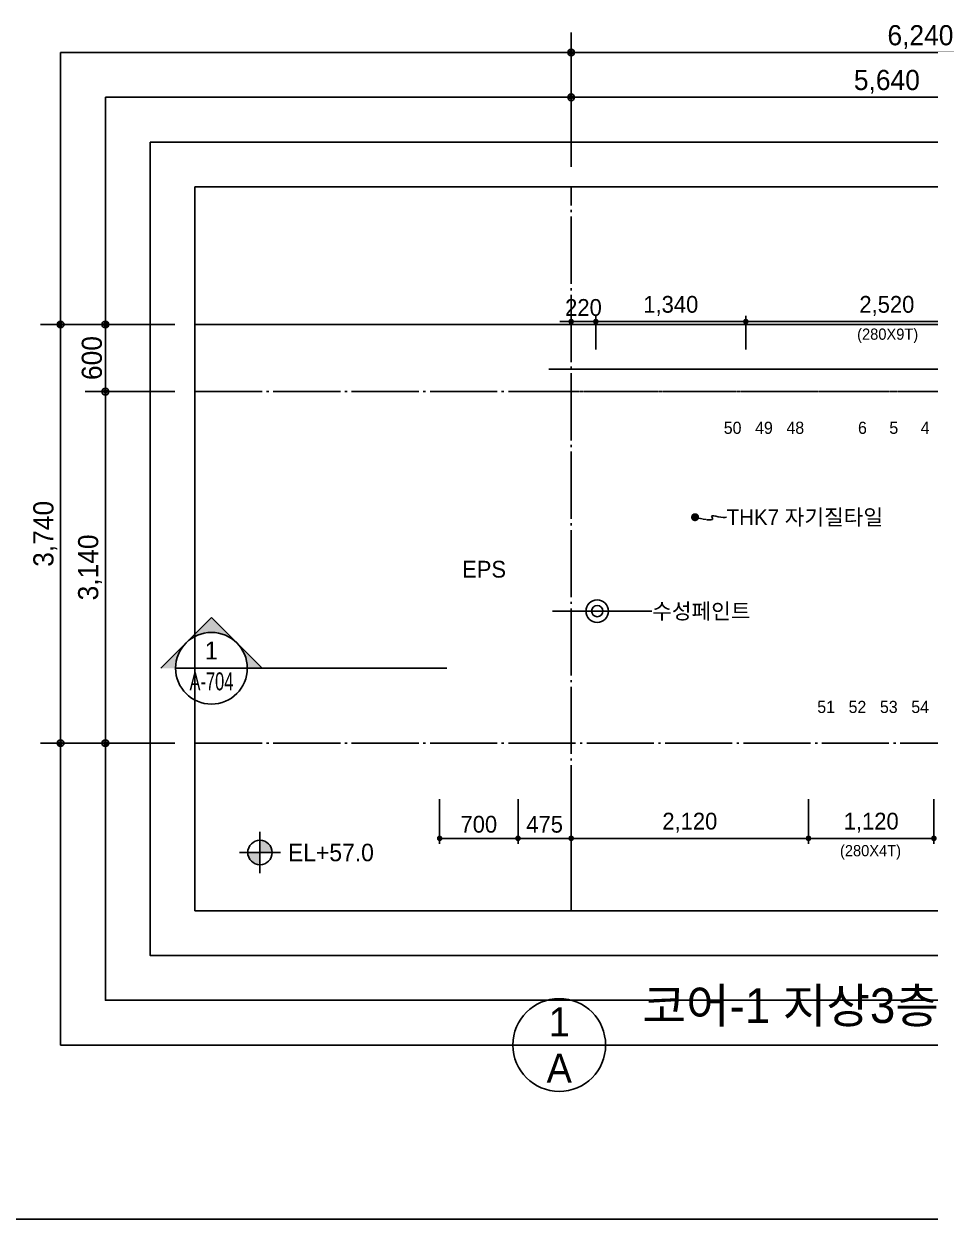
# Model space of a CAD drawing. Header units: millimetres. Extents: x 252711992 to 505989238, y 504776675 to 1009617600.
# Drawn here: x 252798026 to 252806121, y 504818337 to 504829013 of the extents above; entities that cross this region are included whole.
import ezdxf
from ezdxf.enums import TextEntityAlignment as Align
from ezdxf.xclip import XClip

# ---------------------------------------------------------------- set-up
doc = ezdxf.new("R2010")
doc.units = ezdxf.units.MM
doc.header["$XCLIPFRAME"] = 0
doc.linetypes.add('CEN', pattern=[35, 30, -2, 1, -2])
for name, color, linetype in [('$ZCDB_AUDIT_GENERATED_600D18', 7, 'Continuous'), ('0KD DIM', 7, 'Continuous'), ('4A.TEC CEN', 1, 'CEN'), ('4A.TEC CEN 보조1', 14, 'CEN'), ('4A.TEC TEXT', 7, 'Continuous'), ('4A.TEC TEXT 1', 3, 'Continuous'), ('4A.TEC TEXT 2', 3, 'Continuous'), ('4A.TEC 벽체 1', 2, 'Continuous'), ('4A.TEC 심볼', 7, 'Continuous'), ('CEN', 1, 'CEN'), ('SYM', 1, 'Continuous'), ('TEXT', 7, 'Continuous'), ('㈜SE&C TEXT', 7, 'Continuous')]:
    doc.layers.add(name, color=color, linetype=linetype)
doc.layers.add('DEFPOINT', color=135, linetype='Continuous', plot=False)
doc.styles.add('SAMOO', font='')
doc.styles.add('나눔고딕', font='')
doc.styles.add('돋움', font='')
doc.styles.add('돋음체', font='')
doc.styles.get('SAMOO').set_extended_font_data('Dotum')
doc.styles.get('나눔고딕').set_extended_font_data('Dotum')
doc.styles.get('돋움').set_extended_font_data('Dotum')
doc.styles.get('돋음체').set_extended_font_data('Dotum')
doc.dimstyles.new('DIM_600(외부치수)', dxfattribs={"dimscale": 400, "dimtxt": 3.3, "dimasz": 1, "dimexe": 2, "dimexo": 2, "dimgap": 1, "dimtad": 1, "dimdec": 0, "dimdsep": 46, "dimlunit": 6, "dimtxsty": '나눔고딕', "dimblk1": 'DIMDOT', "dimblk2": 'DIMDOT', "dimsah": 1, "dimcen": 2.5, "dimdle": 1.5, "dimclrd": 8, "dimclre": 8, "dimclrt": 3, "dimadec": 0, "dimazin": 0, "dimtfac": 1, "dimtdec": 0, "dimtix": 1, "dimtmove": 2, "dimatfit": 3, "dimldrblk": 'DIMDOT', "dimfxl": 1, "dimtvp": 1, "dimtolj": 1, "dimtzin": 0, "dimarcsym": 0})
doc.dimstyles.new('DIM_80(외부치수)', dxfattribs={"dimscale": 40, "dimtxt": 3.3, "dimasz": 1, "dimexe": 2, "dimexo": 2, "dimgap": 1, "dimtad": 1, "dimdec": 0, "dimdsep": 46, "dimlunit": 6, "dimtxsty": '돋움', "dimblk1": 'DIMDOT', "dimblk2": 'DIMDOT', "dimsah": 1, "dimcen": 2.5, "dimdle": 1.5, "dimclrd": 1, "dimclre": 7, "dimclrt": 2, "dimadec": 0, "dimazin": 0, "dimtfac": 1, "dimtdec": 0, "dimtix": 1, "dimtmove": 2, "dimatfit": 3, "dimldrblk": 'DIMDOT', "dimfxl": 1, "dimtvp": 1, "dimtolj": 1, "dimtzin": 0, "dimarcsym": 0})
doc.dimstyles.new('KD DIM 1', dxfattribs={"dimscale": 50, "dimtxt": 3, "dimasz": 1, "dimexe": 1, "dimexo": 1, "dimgap": 1, "dimtad": 1, "dimdec": 0, "dimzin": 0, "dimdsep": 46, "dimlunit": 6, "dimtxsty": '돋음체', "dimblk": 'DOT', "dimcen": 3, "dimdle": 1, "dimclrd": 256, "dimclre": 256, "dimclrt": 3, "dimazin": 0, "dimtfac": 1, "dimtdec": 0, "dimtix": 1, "dimtmove": 2, "dimatfit": 3, "dimldrblk": 'OBLIQUE', "dimfxl": 1, "dimtvp": 0.8333, "dimtolj": 1, "dimtzin": 0, "dimarcsym": 0})

# ---------------------------------------------------------------- blocks, each defined once
blk = doc.blocks.new('DIMDOT')
at = {"color": 0}
blk.add_line((-2, 0), (2, 0), dxfattribs=at)
for radius in [0.5, 0.25]:
    blk.add_circle((0, 0), radius, dxfattribs=at)
blk = doc.blocks.new('*D149')
at = {"layer": '$ZCDB_AUDIT_GENERATED_600D18', "color": 8, "lineweight": -2, "transparency": 16777216}
for p, q in [((252802915, 504827737), (252802915, 504828937)), ((252809155, 504827737), (252809155, 504828937)), ((252802975, 504828757), (252809095, 504828757))]:
    blk.add_line(p, q, dxfattribs=at)
at = {"layer": 'Defpoints', "color": 0, "transparency": 16777216}
for p in [(252809155, 504828757), (252802915, 504827557), (252809155, 504827557, 0)]:
    blk.add_point(p, dxfattribs=at)
at = {"layer": '$ZCDB_AUDIT_GENERATED_600D18', "color": 8, "lineweight": -2, "transparency": 16777216, "xscale": 60, "yscale": 60, "zscale": 60, "rotation": 180}
blk.add_blockref('DIMDOT', (252802915, 504828757), dxfattribs=at)
at = {"layer": '$ZCDB_AUDIT_GENERATED_600D18', "color": 8, "lineweight": -2, "transparency": 16777216, "xscale": 60, "yscale": 60, "zscale": 60}
blk.add_blockref('DIMDOT', (252809155, 504828757), dxfattribs=at)
at = {"layer": '$ZCDB_AUDIT_GENERATED_600D18', "color": 3, "transparency": 16777216, "insert": (252806035, 504828895), "char_height": 180, "attachment_point": 5, "style": '나눔고딕'}
blk.add_mtext('\\A1;6,240', dxfattribs=at)
blk = doc.blocks.new('*D151')
at = {"layer": '$ZCDB_AUDIT_GENERATED_600D18', "color": 8, "lineweight": -2, "transparency": 16777216}
for p, q in [((252802915, 504827737, 0), (252802915, 504828537, 0)), ((252808555, 504827737, 0), (252808555, 504828537, 0)), ((252808495, 504828357, 0), (252802975, 504828357, 0))]:
    blk.add_line(p, q, dxfattribs=at)
at = {"layer": 'Defpoints', "color": 0, "transparency": 16777216}
for p in [(252802915, 504828357, 0), (252802915, 504827557), (252808555, 504827557, -47000)]:
    blk.add_point(p, dxfattribs=at)
at = {"layer": '$ZCDB_AUDIT_GENERATED_600D18', "color": 8, "lineweight": -2, "transparency": 16777216, "xscale": 60, "yscale": 60, "zscale": 60, "rotation": 180}
blk.add_blockref('DIMDOT', (252802915, 504828357, 0), dxfattribs=at)
at = {"layer": '$ZCDB_AUDIT_GENERATED_600D18', "color": 8, "lineweight": -2, "transparency": 16777216, "xscale": 60, "yscale": 60, "zscale": 60}
blk.add_blockref('DIMDOT', (252808555, 504828357, 0), dxfattribs=at)
at = {"layer": '$ZCDB_AUDIT_GENERATED_600D18', "color": 3, "transparency": 16777216, "insert": (252805735, 504828495, 0), "char_height": 180, "attachment_point": 5, "style": '나눔고딕'}
blk.add_mtext('\\A1;5,640', dxfattribs=at)
blk = doc.blocks.new('*D152')
at = {"layer": '$ZCDB_AUDIT_GENERATED_600D18', "color": 8, "lineweight": -2, "transparency": 16777216}
for p, q in [((252799374, 504826328), (252798174, 504826328)), ((252798354, 504826268), (252798354, 504822648)), ((252799374, 504822588), (252798174, 504822588))]:
    blk.add_line(p, q, dxfattribs=at)
at = {"layer": 'Defpoints', "color": 0, "transparency": 16777216}
for p in [(252799554, 504826328, 0), (252798354, 504822588), (252799554, 504822588, 0)]:
    blk.add_point(p, dxfattribs=at)
at = {"layer": '$ZCDB_AUDIT_GENERATED_600D18', "color": 8, "lineweight": -2, "transparency": 16777216, "xscale": 60, "yscale": 60, "zscale": 60}
for p, rotation in [((252798354, 504826328), 90), ((252798354, 504822588), 270)]:
    blk.add_blockref('DIMDOT', p, dxfattribs=dict(at, rotation=rotation))
at = {"layer": '$ZCDB_AUDIT_GENERATED_600D18', "color": 3, "transparency": 16777216, "insert": (252798217, 504824458), "char_height": 180, "attachment_point": 5, "rotation": 90, "style": '나눔고딕'}
blk.add_mtext('\\A1;3,740', dxfattribs=at)
blk = doc.blocks.new('*D153')
at = {"layer": '$ZCDB_AUDIT_GENERATED_600D18', "color": 8, "lineweight": -2, "transparency": 16777216}
for p, q in [((252799374, 504826328), (252798574, 504826328)), ((252798754, 504826268), (252798754, 504825788)), ((252799374, 504825728), (252798574, 504825728))]:
    blk.add_line(p, q, dxfattribs=at)
at = {"layer": 'Defpoints', "color": 0, "transparency": 16777216}
for p in [(252799554, 504826328, 0), (252798754, 504825728), (252799554, 504825728, 0)]:
    blk.add_point(p, dxfattribs=at)
at = {"layer": '$ZCDB_AUDIT_GENERATED_600D18', "color": 8, "lineweight": -2, "transparency": 16777216, "xscale": 60, "yscale": 60, "zscale": 60}
for p, rotation in [((252798754, 504826328), 90), ((252798754, 504825728), 270)]:
    blk.add_blockref('DIMDOT', p, dxfattribs=dict(at, rotation=rotation))
at = {"layer": '$ZCDB_AUDIT_GENERATED_600D18', "color": 3, "transparency": 16777216, "insert": (252798634, 504826028), "char_height": 180, "attachment_point": 5, "rotation": 90, "style": '나눔고딕'}
blk.add_mtext('\\A1;600', dxfattribs=at)
blk = doc.blocks.new('*D154')
at = {"layer": '$ZCDB_AUDIT_GENERATED_600D18', "color": 8, "lineweight": -2, "transparency": 16777216}
for p, q in [((252799374, 504825728), (252798574, 504825728)), ((252798754, 504822648), (252798754, 504825668)), ((252799374, 504822588), (252798574, 504822588))]:
    blk.add_line(p, q, dxfattribs=at)
at = {"layer": 'Defpoints', "color": 0, "transparency": 16777216}
for p in [(252798754, 504825728), (252799554, 504825728, 0), (252799554, 504822588, 0)]:
    blk.add_point(p, dxfattribs=at)
at = {"layer": '$ZCDB_AUDIT_GENERATED_600D18', "color": 8, "lineweight": -2, "transparency": 16777216, "xscale": 60, "yscale": 60, "zscale": 60}
for p, rotation in [((252798754, 504825728), 90), ((252798754, 504822588), 270)]:
    blk.add_blockref('DIMDOT', p, dxfattribs=dict(at, rotation=rotation))
at = {"layer": '$ZCDB_AUDIT_GENERATED_600D18', "color": 3, "transparency": 16777216, "insert": (252798617, 504824158), "char_height": 180, "attachment_point": 5, "rotation": 90, "style": '나눔고딕'}
blk.add_mtext('\\A1;3,140', dxfattribs=at)
blk = doc.blocks.new('dwgFD3B')
at = {"layer": '4A.TEC CEN', "color": 250, "ltscale": 500}
blk.add_line((49194.51, -103936.83, -3333.33), (358000, -103936.83, -3333.33), dxfattribs=at)
blk = doc.blocks.new('A$C12ed4f0f')
at = {"layer": 'CEN'}
blk.add_lwpolyline([(36, 118), (107, 101), (153, 94), (180, 93), (192, 98), (193, 105), (189, 114), (185, 122), (184, 128), (191, 130), (204, 129), (222, 126), (243, 122), (265, 118), (286, 115), (304, 114), (318, 118)], dxfattribs=at)
at = {"layer": '㈜SE&C TEXT', "color": 1, "const_width": 35.9}
blk.add_lwpolyline([(18, 118, -1), (54, 118, -1)], format="xyb", close=True, dxfattribs=at)
at = {"layer": '4A.TEC TEXT', "style": '돋움'}
blk.add_text('THK7 자기질타일', height=140, dxfattribs=at).set_placement((318, 118), align=Align.MIDDLE_LEFT)
blk = doc.blocks.new('단면기호1')
at = {"layer": 'SYM'}
h = blk.add_hatch(color=256, dxfattribs=at)
h.paths.add_polyline_path([(4.24, 4.24, -0.198912), (6, 0), (8.49, 0)])
h.paths.add_polyline_path([(0, 8.49), (-4.24, 4.24, -0.414214), (4.24, 4.24)])
h.paths.add_polyline_path([(-4.24, 4.24), (-8.49, 0), (-6, 0, -0.198912)])
for p in [(-8.49, 0), (8.49, 0)]:
    blk.add_line(p, (0, 8.49), dxfattribs=at)
blk.add_circle((0, 0), 6, dxfattribs=at)
blk = doc.blocks.new('_Dot')
at = {"color": 0, "linetype": 'ByBlock', "lineweight": -2}
blk.add_line((-0.5, 0), (-1, 0), dxfattribs=at)
at = {"color": 0, "linetype": 'ByBlock', "const_width": 0.5}
blk.add_lwpolyline([(-0.25, 0, 1), (0.25, 0, 1)], format="xyb", close=True, dxfattribs=at)
blk = doc.blocks.new('*D601')
at = {"layer": '0KD DIM', "lineweight": -2, "transparency": 16777216}
for p, q in [((252802440, 504822088), (252802440, 504821688)), ((252802915, 504822088), (252802915, 504821688)), ((252802490, 504821738), (252802865, 504821738))]:
    blk.add_line(p, q, dxfattribs=at)
at = {"layer": 'Defpoints', "color": 0, "transparency": 16777216}
for p in [(252802440, 504822138, 0), (252802915, 504822138, 0), (252802915, 504821738)]:
    blk.add_point(p, dxfattribs=at)
at = {"layer": '0KD DIM', "lineweight": -2, "transparency": 16777216, "xscale": 50, "yscale": 50, "zscale": 50, "rotation": 180}
blk.add_blockref('_Dot', (252802440, 504821738), dxfattribs=at)
at = {"layer": '0KD DIM', "lineweight": -2, "transparency": 16777216, "xscale": 50, "yscale": 50, "zscale": 50}
blk.add_blockref('_Dot', (252802915, 504821738), dxfattribs=at)
at = {"layer": '0KD DIM', "color": 3, "transparency": 16777216, "insert": (252802678, 504821863), "char_height": 150, "attachment_point": 5, "style": '돋음체'}
blk.add_mtext('\\A1;475', dxfattribs=at)
blk = doc.blocks.new('_OBLIQUE')
at = {"color": 0, "linetype": 'ByBlock'}
blk.add_line((-0.5, -0.5), (0.5, 0.5), dxfattribs=at)
blk = doc.blocks.new('*D602')
at = {"layer": '0KD DIM', "lineweight": -2, "transparency": 16777216}
for p, q in [((252801740, 504822088), (252801740, 504821688)), ((252802440, 504822088), (252802440, 504821688)), ((252802390, 504821738), (252801790, 504821738))]:
    blk.add_line(p, q, dxfattribs=at)
at = {"layer": 'Defpoints', "color": 0, "transparency": 16777216}
for p in [(252801740, 504822138, 0), (252802440, 504822138, 0), (252801740, 504821738)]:
    blk.add_point(p, dxfattribs=at)
at = {"layer": '0KD DIM', "lineweight": -2, "transparency": 16777216, "xscale": 50, "yscale": 50, "zscale": 50, "rotation": 180}
blk.add_blockref('_Dot', (252801740, 504821738), dxfattribs=at)
at = {"layer": '0KD DIM', "lineweight": -2, "transparency": 16777216, "xscale": 50, "yscale": 50, "zscale": 50}
blk.add_blockref('_Dot', (252802440, 504821738), dxfattribs=at)
at = {"layer": '0KD DIM', "color": 3, "transparency": 16777216, "insert": (252802090, 504821863), "char_height": 150, "attachment_point": 5, "style": '돋음체'}
blk.add_mtext('\\A1;700', dxfattribs=at)
blk = doc.blocks.new('*D603')
at = {"layer": '0KD DIM', "lineweight": -2, "transparency": 16777216}
for p, q in [((252804475, 504826104), (252804475, 504826404)), ((252806945, 504826354), (252804525, 504826354)), ((252806995, 504826104), (252806995, 504826404))]:
    blk.add_line(p, q, dxfattribs=at)
at = {"layer": 'Defpoints', "color": 0, "transparency": 16777216}
for p in [(252804475, 504826354), (252804475, 504826054, 0), (252806995, 504826054)]:
    blk.add_point(p, dxfattribs=at)
at = {"layer": '0KD DIM', "lineweight": -2, "transparency": 16777216, "xscale": 50, "yscale": 50, "zscale": 50, "rotation": 180}
blk.add_blockref('_Dot', (252804475, 504826354), dxfattribs=at)
at = {"layer": '0KD DIM', "lineweight": -2, "transparency": 16777216, "xscale": 50, "yscale": 50, "zscale": 50}
blk.add_blockref('_Dot', (252806995, 504826354), dxfattribs=at)
at = {"layer": '0KD DIM', "color": 3, "transparency": 16777216, "insert": (252805735, 504826494), "char_height": 150, "attachment_point": 5, "style": '돋음체'}
blk.add_mtext('\\A1;2,520', dxfattribs=at)
blk = doc.blocks.new('*D605')
at = {"layer": '0KD DIM', "lineweight": -2, "transparency": 16777216}
for p, q in [((252803135, 504826104), (252803135, 504826404)), ((252804425, 504826354), (252803185, 504826354)), ((252804475, 504826104), (252804475, 504826404))]:
    blk.add_line(p, q, dxfattribs=at)
at = {"layer": 'Defpoints', "color": 0, "transparency": 16777216}
for p in [(252803135, 504826354), (252803135, 504826054), (252804475, 504826054)]:
    blk.add_point(p, dxfattribs=at)
at = {"layer": '0KD DIM', "lineweight": -2, "transparency": 16777216, "xscale": 50, "yscale": 50, "zscale": 50, "rotation": 180}
blk.add_blockref('_Dot', (252803135, 504826354), dxfattribs=at)
at = {"layer": '0KD DIM', "lineweight": -2, "transparency": 16777216, "xscale": 50, "yscale": 50, "zscale": 50}
blk.add_blockref('_Dot', (252804475, 504826354), dxfattribs=at)
at = {"layer": '0KD DIM', "color": 3, "transparency": 16777216, "insert": (252803805, 504826494), "char_height": 150, "attachment_point": 5, "style": '돋음체'}
blk.add_mtext('\\A1;1,340', dxfattribs=at)
blk = doc.blocks.new('*D607')
at = {"layer": '0KD DIM', "lineweight": -2, "transparency": 16777216}
for p, q in [((252802865, 504826354), (252802815, 504826354)), ((252802915, 504826104), (252802915, 504826404)), ((252802915, 504826354), (252803135, 504826354)), ((252803135, 504826104), (252803135, 504826404)), ((252803185, 504826354), (252803235, 504826354))]:
    blk.add_line(p, q, dxfattribs=at)
at = {"layer": 'Defpoints', "color": 0, "transparency": 16777216}
for p in [(252803135, 504826354), (252802915, 504826054), (252803135, 504826054)]:
    blk.add_point(p, dxfattribs=at)
at = {"layer": '0KD DIM', "lineweight": -2, "transparency": 16777216, "xscale": 50, "yscale": 50, "zscale": 50}
blk.add_blockref('_Dot', (252802915, 504826354), dxfattribs=at)
at = {"layer": '0KD DIM', "lineweight": -2, "transparency": 16777216, "xscale": 50, "yscale": 50, "zscale": 50, "rotation": 180}
blk.add_blockref('_Dot', (252803135, 504826354), dxfattribs=at)
at = {"layer": '0KD DIM', "color": 3, "transparency": 16777216, "insert": (252803025, 504826479), "char_height": 150, "attachment_point": 5, "style": '돋음체'}
blk.add_mtext('\\A1;220', dxfattribs=at)
blk = doc.blocks.new('FL-LEVEL1')
at = {"layer": '4A.TEC 심볼', "linetype": 'ByBlock'}
h = blk.add_hatch(color=256, dxfattribs=at)
h.paths.add_polyline_path([(295, 175), (295, 0), (470, 0, 0.414214)])
h.paths.add_polyline_path([(295, 0), (120, 0, 0.414214), (295, -175)])
for p, q in [((295, -295), (295, 295)), ((0, 0), (590, 0))]:
    blk.add_line(p, q, dxfattribs=at)
blk.add_circle((295, 0), 175, dxfattribs=at)
at = {"layer": '4A.TEC TEXT 2', "color": 3, "linetype": 'ByBlock', "style": 'SAMOO'}
blk.add_attdef('FL', text='', height=250, dxfattribs=at).set_placement((695, 0), align=Align.MIDDLE_LEFT)
blk = doc.blocks.new('*D1164')
at = {"layer": '0KD DIM', "lineweight": -2, "transparency": 16777216}
for p, q in [((252805035, 504822088), (252805035, 504821688)), ((252806155, 504822088), (252806155, 504821688)), ((252805085, 504821738), (252806105, 504821738))]:
    blk.add_line(p, q, dxfattribs=at)
at = {"layer": 'Defpoints', "color": 0, "transparency": 16777216}
for p in [(252805035, 504822138), (252806155, 504822138, 0), (252806155, 504821738)]:
    blk.add_point(p, dxfattribs=at)
at = {"layer": '0KD DIM', "lineweight": -2, "transparency": 16777216, "xscale": 50, "yscale": 50, "zscale": 50, "rotation": 180}
blk.add_blockref('_Dot', (252805035, 504821738), dxfattribs=at)
at = {"layer": '0KD DIM', "lineweight": -2, "transparency": 16777216, "xscale": 50, "yscale": 50, "zscale": 50}
blk.add_blockref('_Dot', (252806155, 504821738), dxfattribs=at)
at = {"layer": '0KD DIM', "color": 3, "transparency": 16777216, "insert": (252805595, 504821878), "char_height": 150, "attachment_point": 5, "style": '돋음체'}
blk.add_mtext('\\A1;1,120', dxfattribs=at)
blk = doc.blocks.new('*D1165')
at = {"layer": '0KD DIM', "lineweight": -2, "transparency": 16777216}
for p, q in [((252802915, 504822088), (252802915, 504821688)), ((252805035, 504822088), (252805035, 504821688)), ((252804985, 504821738), (252802965, 504821738))]:
    blk.add_line(p, q, dxfattribs=at)
at = {"layer": 'Defpoints', "color": 0, "transparency": 16777216}
for p in [(252802915, 504822138, 0), (252805035, 504822138), (252802915, 504821738)]:
    blk.add_point(p, dxfattribs=at)
at = {"layer": '0KD DIM', "lineweight": -2, "transparency": 16777216, "xscale": 50, "yscale": 50, "zscale": 50, "rotation": 180}
blk.add_blockref('_Dot', (252802915, 504821738), dxfattribs=at)
at = {"layer": '0KD DIM', "lineweight": -2, "transparency": 16777216, "xscale": 50, "yscale": 50, "zscale": 50}
blk.add_blockref('_Dot', (252805035, 504821738), dxfattribs=at)
at = {"layer": '0KD DIM', "color": 3, "transparency": 16777216, "insert": (252803975, 504821878), "char_height": 150, "attachment_point": 5, "style": '돋음체'}
blk.add_mtext('\\A1;2,120', dxfattribs=at)
blk = doc.blocks.new('A$C3bbbb777')
at = {"layer": '4A.TEC TEXT', "style": '돋움'}
blk.add_text('수성페인트', height=140, dxfattribs=at).set_placement((491, 110), align=Align.MIDDLE_LEFT)
at = {"layer": '㈜SE&C TEXT', "color": 1}
blk.add_leader([(0, 110, 0), (488, 110)], dimstyle='DIM_80(외부치수)', override={"dimasz": 5, "dimtad": 0}, dxfattribs=at)

msp = doc.modelspace()

# ---------------------------------------------------------------- linework, layer by layer
at = {"layer": '4A.TEC CEN', "ltscale": 20}
for p, q in [((252802915.3, 504821092.16), (252802915.3, 504827557.16)), ((252799554.04, 504825728.18), (252811329.04, 504825728.18)), ((252799554.04, 504822588.18), (252811329.04, 504822588.18))]:
    msp.add_line(p, q, dxfattribs=at)
at = {"layer": '4A.TEC CEN 보조1'}
msp.add_line((252802715.3, 504825728.18, -4999.55), (252808755.3, 504825728.18, -4999.55), dxfattribs=at)
msp.add_line((252802715.3, 504825728.18, -4999.55), (252808755.3, 504825728.18, -4999.55), dxfattribs=at)
at = {"layer": '4A.TEC 벽체 1'}
msp.add_line((252808755.3, 504825928.18, -4999.55), (252802715.3, 504825928.18, -4999.55), dxfattribs=at)
msp.add_line((252808755.3, 504825928.18, -4999.55), (252802715.3, 504825928.18, -4999.55), dxfattribs=at)
at = {"layer": '4A.TEC 심볼'}
msp.add_line((252802394.55, 504819892.16, 3333.33), (252808488.54, 504819892.16, 3333.33), dxfattribs=at)
msp.add_circle((252802808.55, 504819892.16, 3333.33), 414, dxfattribs=at)
at = {"layer": 'DEFPOINT'}
msp.add_line((252832191.54, 504818337.29, 3333.33), (252795991.54, 504818337.29, 3333.33), dxfattribs=at)
at = {"layer": 'DEFPOINT', "elevation": 3333.33}
for points in [[(252798354.04, 504828757.16), (252812529.04, 504828757.16), (252812529.04, 504819892.16), (252798354.04, 504819892.16)], [(252798754.04, 504828357.16), (252812129.04, 504828357.16), (252812129.04, 504820292.16), (252798754.04, 504820292.16)], [(252799154.04, 504827957.16), (252811729.04, 504827957.16), (252811729.04, 504820692.16), (252799154.04, 504820692.16)], [(252799554.04, 504827557.16), (252811329.04, 504827557.16), (252811329.04, 504821092.16), (252799554.04, 504821092.16)]]:
    msp.add_lwpolyline(points, close=True, dxfattribs=at)
at = {"layer": 'SYM'}
msp.add_line((252801804.09, 504823257.12), (252800021.66, 504823257.12), dxfattribs=at)
msp.add_lwpolyline([(252800021.66, 504823257.12), (252799381.2, 504823257.12)], dxfattribs=at)

# ---------------------------------------------------------------- block references
ref = msp.add_blockref('dwgFD3B', (252600347.67, 504930265.01, -1666.22))
XClip(ref).set_block_clipping_path([(199206.3709577918, -109172.850899756), (210981.3709591925, -102707.850900948)])
for name, p in [('A$C12ed4f0f', (252803985.68, 504824488.66)), ('A$C3bbbb777', (252803147.79, 504823657.57))]:
    msp.add_blockref(name, p)
at = {"layer": '4A.TEC 심볼', "color": 3, "linetype": 'ByBlock'}
ref = msp.add_blockref('FL-LEVEL1', (252799950.85, 504821611.82), dxfattribs=dict(at, xscale=0.6250000000000405, yscale=0.6250000000000405, zscale=0.6250000000000405))
ref.add_attrib('FL', 'EL+57.0', dxfattribs={"layer": '4A.TEC TEXT 1', "color": 3, "linetype": 'ByBlock', "height": 156.25, "style": 'SAMOO'}).set_placement((252800385.23, 504821611.82), align=Align.MIDDLE_LEFT)
at = {"layer": 'SYM', "xscale": -53.37150118498497, "yscale": 53.37150118498497, "zscale": 53.37150118498497, "rotation": 359.9999999999999}
msp.add_blockref('단면기호1', (252799701.43, 504823257.12), dxfattribs=at)

# ---------------------------------------------------------------- texts
at = {"layer": '0KD DIM', "color": 3, "style": '돋음체'}
for s, p in [('(280X9T)', (252805742.16, 504826241.7, -4999.55)), ('(280X4T)', (252805588.94, 504821628.34, -4999.55))]:
    msp.add_text(s, height=100, dxfattribs=at).set_placement(p, align=Align.MIDDLE_CENTER)
at = {"layer": '4A.TEC TEXT 2', "color": 3, "style": '나눔고딕'}
msp.add_text('코어-1 지상3층 평면도', height=310.5, dxfattribs=at).set_placement((252803551.44, 504819995.66, 3333.33), align=Align.BOTTOM_LEFT)
for s, p in [('1', (252802808.55, 504820099.16, 3333.33)), ('A', (252802808.55, 504819685.16, 3333.33))]:
    msp.add_text(s, height=258.75, dxfattribs=at).set_placement(p, align=Align.MIDDLE)
at = {"layer": 'TEXT', "style": '나눔고딕'}
for s, height, p in [('50', 108.675, (252804436.33, 504825318.23, 4999.55)), ('49', 108.675, (252804716.33, 504825318.23, 4999.55)), ('48', 108.675, (252804996.33, 504825318.23, 4999.55)), ('6', 108.68, (252805556.33, 504825318.23, 4999.55)), ('5', 108.68, (252805836.33, 504825318.23, 4999.55)), ('4', 108.68, (252806116.33, 504825318.23, 4999.55)), ('51', 108.675, (252805271.27, 504822825.17, 4999.55)), ('52', 108.675, (252805551.27, 504822825.17, 4999.55)), ('53', 108.675, (252805831.27, 504822825.17, 4999.55)), ('54', 108.675, (252806111.27, 504822825.17, 4999.55))]:
    msp.add_text(s, height=height, dxfattribs=at).set_placement(p, align=Align.BOTTOM_RIGHT)
at = {"layer": 'TEXT', "style": '돋움'}
msp.add_text('EPS', height=150, dxfattribs=at).set_placement((252802137.1, 504824142.03), align=Align.MIDDLE_CENTER)
msp.add_text('1', height=160.11, dxfattribs=at).set_placement((252799701.43, 504823335.9), align=Align.CENTER)
at = {"layer": 'TEXT', "style": '돋움', "width": 0.7}
msp.add_text('A-704', height=160.115, dxfattribs=at).set_placement((252799701.43, 504823060.21), align=Align.CENTER)

# ---------------------------------------------------------------- dimensions: what is measured, and where the dimension line sits
at = {"layer": '$ZCDB_AUDIT_GENERATED_600D18'}
dim = msp.add_linear_dim(base=(252809155.3, 504828757.16), p1=(252802915.3, 504827557.16), p2=(252809155.3, 504827557.16, 0), dimstyle='DIM_600(외부치수)', override={"dimscale": 300, "dimtxt": 0.6, "dimasz": 0.2, "dimexe": 0.6, "dimexo": 0.6, "dimgap": 0.1, "dimdec": 1, "dimblk1": 'DIMDOT', "dimblk2": 'DIMDOT', "dimdle": 0.5}, dxfattribs=at)
dim.commit()
dim.dimension.update_dxf_attribs({"geometry": '*D149', "text_midpoint": (252806035.3, 504828894.62)})
for base, p1, p2, angle, picture, middle in [((252802915.3, 504828357.16, 0), (252808555.3, 504827557.16, -47000), (252802915.3, 504827557.16), 180, '*D151', (252805735.3, 504828494.62, 0)), ((252798354.04, 504822588.18, -4999.55), (252799554.04, 504826328.18, -4999.55), (252799554.04, 504822588.18, -4999.55), 270, '*D152', (252798216.58, 504824458.18, -4999.55)), ((252798754.04, 504825728.18, -4999.55), (252799554.04, 504826328.18, -4999.55), (252799554.04, 504825728.18, -4999.55), 270, '*D153', (252798633.92, 504826028.18, -4999.55)), ((252798754.04, 504825728.18, -4999.55), (252799554.04, 504822588.18, -4999.55), (252799554.04, 504825728.18, -4999.55), 90, '*D154', (252798616.58, 504824158.18, -4999.55))]:
    dim = msp.add_linear_dim(base=base, p1=p1, p2=p2, angle=angle, dimstyle='DIM_600(외부치수)', override={"dimscale": 300, "dimtxt": 0.6, "dimasz": 0.2, "dimexe": 0.6, "dimexo": 0.6, "dimgap": 0.1, "dimdec": 1, "dimblk1": 'DIMDOT', "dimblk2": 'DIMDOT', "dimdle": 0.5}, dxfattribs=at)
    dim.commit()
    dim.dimension.update_dxf_attribs({"geometry": picture, "text_midpoint": middle})
at = {"layer": '0KD DIM'}
dim = msp.add_linear_dim(base=(252803135.3, 504826354.18, -4999.55), p1=(252802915.3, 504826054.18, -4999.55), p2=(252803135.3, 504826054.18, -4999.55), dimstyle='KD DIM 1', dxfattribs=at)
dim.commit()
dim.dimension.update_dxf_attribs({"geometry": '*D607', "text_midpoint": (252803025.3, 504826479.28, -4999.55)})
for base, p1, p2, angle, picture, middle in [((252803135.3, 504826354.18, -4999.55), (252804475.3, 504826054.18, -4999.55), (252803135.3, 504826054.18, -4999.55), 180, '*D605', (252803805.3, 504826493.73, -4999.55)), ((252804475.3, 504826354.18, -4999.55), (252806995.3, 504826054.18, -4999.55), (252804475.3, 504826054.18, -4999.55), 180, '*D603', (252805735.3, 504826493.73, -4999.55)), ((252801740.3, 504821738.18), (252802440.3, 504822138.18, 0), (252801740.3, 504822138.18, 0), 180, '*D602', (252802090.3, 504821863.28)), ((252802915.3, 504821738.18), (252802440.3, 504822138.18, 0), (252802915.3, 504822138.18, 0), 0, '*D601', (252802677.8, 504821863.28)), ((252802915.3, 504821738.18), (252805035.3, 504822138.18), (252802915.3, 504822138.18, 0), 180, '*D1165', (252803975.3, 504821877.73)), ((252806155.3, 504821738.18), (252805035.3, 504822138.18), (252806155.3, 504822138.18, 0), 0, '*D1164', (252805595.3, 504821877.73))]:
    dim = msp.add_linear_dim(base=base, p1=p1, p2=p2, angle=angle, dimstyle='KD DIM 1', dxfattribs=at)
    dim.commit()
    dim.dimension.update_dxf_attribs({"geometry": picture, "text_midpoint": middle})

doc.saveas('drawing.dxf')
